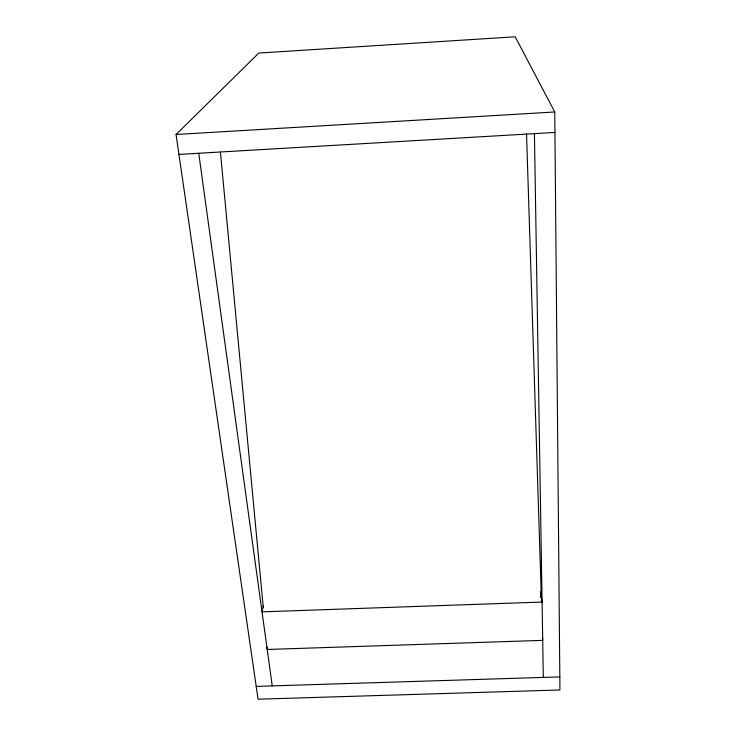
<?xml version="1.0" encoding="UTF-8"?>
<svg xmlns="http://www.w3.org/2000/svg" width="736" height="736" viewBox="0 0 736 736"><rect width="100%" height="100%" fill="white"/><g stroke="black" fill="none" stroke-linecap="round" stroke-linejoin="round"><path stroke-width="1.1" d="M263.46 605.737L262.025 611.855L542.092 602.048L540.546 591.845M176.06 134.504L258.824 53.047L515.182 36.8L554.751 111.973L559.94 689.963L258.069 699.2L176.06 134.504L554.751 111.973M178.949 154.422L554.935 132.434M256.211 686.394L559.82 676.899M198.738 153.263L272.246 685.888M220.423 152.085L263.24 607.172M267.002 647.192L267.214 649.474L542.717 640.357L542.644 638.057M526.525 133.869L541.319 596.712M541.429 600.153L541.503 602.453M540.583 594.145L540.647 597.595M534.428 133.63L543.315 677.414"/></g></svg>
